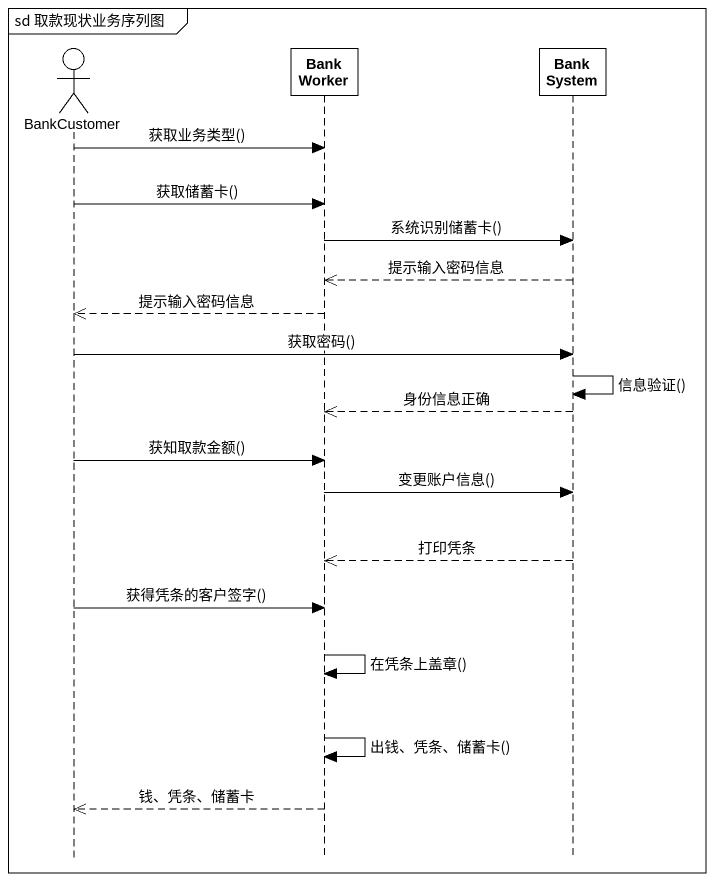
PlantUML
@startuml
mainframe sd 取款现状业务序列图
hide footbox
actor BankCustomer
participant BankWorker
participant BankSystem

BankCustomer -> BankWorker : 获取业务类型()
BankCustomer -> BankWorker : 获取储蓄卡()
BankWorker -> BankSystem : 系统识别储蓄卡()
BankSystem -->> BankWorker : 提示输入密码信息
BankWorker -->> BankCustomer : 提示输入密码信息
BankCustomer -> BankSystem : 获取密码()
BankSystem -> BankSystem : 信息验证()
BankSystem -->> BankWorker : 身份信息正确
BankCustomer -> BankWorker : 获知取款金额()
BankWorker -> BankSystem : 变更账户信息()
BankSystem -->> BankWorker : 打印凭条
BankCustomer -> BankWorker : 获得凭条的客户签字()
BankWorker -> BankWorker : 在凭条上盖章()
BankWorker -> BankWorker : 出钱、凭条、储蓄卡()
BankWorker -->> BankCustomer : 钱、凭条、储蓄卡
@enduml
